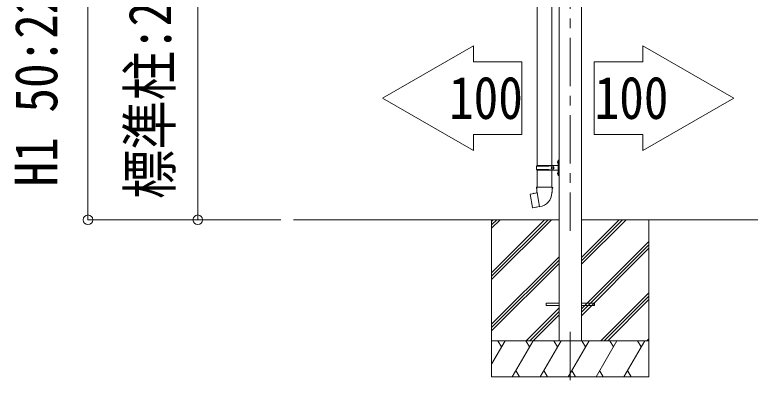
# Model space of a CAD drawing. Units: millimetres at full size, sheet at 1:40; details may follow other scales. Extents: x -11243 to 11243, y -7760 to 7760.
# Drawn here: x 799 to 3840, y -4225 to -2683 of the extents above; entities that cross this region are included whole.
import ezdxf
from ezdxf.enums import TextEntityAlignment as Align

# ---------------------------------------------------------------- set-up
doc = ezdxf.new("R2010")
doc.units = ezdxf.units.MM
doc.header["$LTSCALE"] = 40
doc.header["$PDMODE"] = 32
doc.header["$PDSIZE"] = 40
doc.linetypes.add('CHAIN1', pattern=[8, 5, -1, 1, -1])
for name, color, linetype, lineweight in [('0-0_0', 7, 'Continuous', 9), ('0-1_本体', 5, 'CHAIN1', 9), ('0-3_ELV2', 4, 'Continuous', 9), ('0-6_OTH_LINE', 6, 'Continuous', 9), ('0-9_OUTLINE', 7, 'Continuous', 9), ('0-E_DET2', 7, 'Continuous', 18)]:
    doc.layers.add(name, color=color, linetype=linetype, lineweight=lineweight)
doc.styles.add('ＭＳ ゴシック', font='')
doc.styles.get('ＭＳ ゴシック').set_extended_font_data('MS Gothic')

msp = doc.modelspace()

# ---------------------------------------------------------------- linework, layer by layer
at = {"layer": '0-0_0'}
for p, q in [((1952.45, -3531.8), (3049.58, -3531.8)), ((2771.08, -3750.78), (2990.06, -3531.8)), ((2771.08, -3764.92), (3004.2, -3531.8)), ((2771.08, -3779.06), (3018.34, -3531.8)), ((2771.08, -3566.93), (2806.21, -3531.8)), ((2771.08, -3552.79), (2792.07, -3531.8)), ((2771.08, -3538.65), (2777.93, -3531.8)), ((3142.58, -3715.93), (3326.71, -3531.8)), ((3142.58, -3701.79), (3312.57, -3531.8)), ((3142.58, -3687.65), (3298.43, -3531.8)), ((3142.58, -3531.8), (5949.58, -3531.8)), ((3421.08, -3531.8), (3421.08, -4181.8)), ((3142.58, -3899.78), (3421.08, -3621.28)), ((3142.58, -3913.92), (3421.08, -3635.42)), ((3143.34, -3927.3), (3421.08, -3649.57)), ((2771.08, -3962.91), (3049.58, -3684.41)), ((2771.08, -3977.05), (3049.58, -3698.56)), ((2771.08, -3991.2), (3049.58, -3712.7)), ((3222.69, -4031.8), (3421.08, -3833.41)), ((3236.83, -4031.8), (3421.08, -3847.55)), ((3250.97, -4031.8), (3421.08, -3861.7)), ((2914.32, -4031.8), (3049.58, -3896.55)), ((2928.46, -4031.8), (3049.58, -3910.69)), ((2942.6, -4031.8), (3049.58, -3924.83)), ((2771.08, -4031.8), (3421.08, -4031.8)), ((2771.08, -4129.05), (2827.23, -4031.8)), ((2812.23, -4057.78), (2797.23, -4031.8)), ((2856.09, -4181.8), (2942.7, -4031.8)), ((2927.7, -4057.79), (2912.69, -4031.8)), ((2971.56, -4181.8), (3058.17, -4031.8)), ((3043.17, -4057.78), (3028.17, -4031.8)), ((3087.03, -4181.8), (3173.64, -4031.8)), ((3158.64, -4057.78), (3143.64, -4031.8)), ((3202.51, -4181.8), (3289.11, -4031.8)), ((3274.11, -4057.78), (3259.11, -4031.8)), ((3317.98, -4181.8), (3404.58, -4031.8)), ((3374.58, -4031.8), (3389.58, -4057.78)), ((3413.1, -4031.8), (3421.08, -4023.83)), ((2871.09, -4155.82), (2886.09, -4181.8)), ((2986.56, -4155.82), (3001.56, -4181.8)), ((3102.03, -4155.82), (3117.03, -4181.8)), ((3217.5, -4155.82), (3232.5, -4181.8)), ((3332.97, -4155.82), (3347.97, -4181.8))]:
    msp.add_line(p, q, dxfattribs=at)
msp.add_lwpolyline([(2771.08, -3531.8), (2771.08, -4181.8), (3421.08, -4181.8)], dxfattribs=at)
at = {"layer": '0-1_本体'}
for p, q in [((3096.08, -1178.38), (3096.08, -3577.66)), ((3096.08, -3995.67), (3096.08, -4224.67))]:
    msp.add_line(p, q, dxfattribs=at)
at = {"layer": '0-3_ELV2'}
for p, q in [((3049.58, -4031.8), (3049.58, -1209.53)), ((3142.58, -4031.8), (3142.58, -1209.53)), ((2996.08, -3877.3), (3049.58, -3877.3)), ((3196.08, -3877.3), (3142.58, -3877.3))]:
    msp.add_line(p, q, dxfattribs=at)
for points in [[(2996.08, -3877.3), (2996.08, -3886.3), (3049.58, -3886.3)], [(3196.08, -3877.3), (3196.08, -3886.3), (3142.58, -3886.3)]]:
    msp.add_lwpolyline(points, dxfattribs=at)
at = {"layer": '0-6_OTH_LINE', "color": 7}
for p, q in [((2695.54, -2811.56), (2695.54, -2878.76)), ((3195.42, -2878.76), (3195.42, -3178.36)), ((2695.54, -3178.36), (2895.94, -3178.36)), ((2695.54, -3178.36), (2695.54, -3245.56)), ((3395.82, -3178.36), (3195.42, -3178.36)), ((3395.82, -3178.36), (3395.82, -3245.56))]:
    msp.add_line(p, q, dxfattribs=at)
for points in [[(2695.54, -3245.56), (2319.69, -3028.56), (2695.54, -2811.56)], [(3395.82, -2811.56), (3395.82, -2878.76), (3195.42, -2878.76)], [(3395.82, -3245.56), (3771.68, -3028.56), (3395.82, -2811.56)], [(2695.54, -2878.76), (2895.94, -2878.76), (2895.94, -3178.36)]]:
    msp.add_lwpolyline(points, dxfattribs=at)
at = {"layer": '0-9_OUTLINE'}
for p, q in [((2959.59, -2465.83), (2959.59, -3307.8)), ((3019.59, -2465.83), (3019.59, -3307.8)), ((3045.58, -3284.8), (3048.58, -3283.3)), ((3048.58, -3283.3), (3048.58, -3350.3)), ((3048.58, -3283.3), (3049.58, -3283.3)), ((3049.58, -3283.3), (3049.58, -3350.3)), ((2956.61, -3309.8), (3006.94, -3309.8)), ((2957.61, -3307.8), (3043.61, -3307.8)), ((2957.61, -3307.8), (2957.61, -3309.8)), ((3016.61, -3307.8), (3016.61, -3312.3)), ((3016.61, -3312.3), (3018.61, -3312.3)), ((3018.61, -3312.3), (3018.61, -3321.3)), ((3024.58, -3307.8), (3024.58, -3325.8)), ((3024.58, -3312.3), (3027.58, -3312.3)), ((3027.58, -3312.3), (3027.58, -3321.3)), ((3043.28, -3290.65), (3045.33, -3291.65)), ((3044.55, -3288.65), (3045.18, -3288.65)), ((3044.55, -3288.65), (3044.55, -3296.95)), ((3044.55, -3296.95), (3045.18, -3296.95)), ((3045.18, -3288.65), (3045.58, -3289.05)), ((3045.33, -3291.65), (3045.94, -3292.8)), ((3045.58, -3284.8), (3045.58, -3348.8)), ((2956.61, -3323.8), (3006.94, -3323.8)), ((2957.61, -3325.8), (2957.61, -3323.8)), ((2957.61, -3325.8), (3043.61, -3325.8)), ((2959.61, -3325.8), (2959.61, -3396.8)), ((3016.61, -3325.8), (3016.61, -3321.3)), ((3016.61, -3321.3), (3018.61, -3321.3)), ((3019.61, -3325.8), (3019.61, -3396.8)), ((3024.58, -3321.3), (3027.58, -3321.3)), ((3043.28, -3338.65), (3045.33, -3339.65)), ((3044.55, -3336.65), (3045.18, -3336.65)), ((3044.55, -3336.65), (3044.55, -3344.95)), ((3044.55, -3344.95), (3045.18, -3344.95)), ((3045.18, -3336.65), (3045.18, -3344.95)), ((3045.18, -3336.65), (3045.58, -3337.05)), ((3045.18, -3344.95), (3045.58, -3344.55)), ((3045.33, -3339.65), (3045.94, -3340.8)), ((3045.58, -3348.8), (3048.58, -3350.3)), ((3048.58, -3350.3), (3049.58, -3350.3)), ((2957.91, -3396.8), (2955.76, -3397.58)), ((2955.76, -3397.58), (2955.76, -3401.2)), ((2955.76, -3401.2), (2958, -3402.02)), ((3021.61, -3396.8), (2957.91, -3396.8)), ((2957.91, -3396.8), (2958.26, -3416.8)), ((3021.61, -3396.8), (3021.26, -3416.8)), ((3023.76, -3401.2), (3021.52, -3402.02)), ((3021.61, -3396.8), (3023.76, -3397.58)), ((3023.73, -3397.58), (3023.73, -3401.2)), ((2931.3, -3425.25), (2930.49, -3426.42)), ((2930.49, -3426.42), (2940.11, -3480.98)), ((2959.17, -3420), (2931.3, -3425.25)), ((2944.04, -3422.65), (2943.83, -3422.89)), ((2958.26, -3416.8), (2959.61, -3418.8)), ((2969.52, -3477.3), (2959.39, -3419.82)), ((2959.41, -3419), (2959.41, -3419.71)), ((2959.61, -3418.8), (2959.58, -3418.81)), ((3019.95, -3418.74), (3019.87, -3420.9)), ((3021.26, -3416.8), (3019.95, -3418.74)), ((2954.13, -3479.89), (2953.85, -3479.74)), ((2969.82, -3478.06), (2969.58, -3477.4))]:
    msp.add_line(p, q, dxfattribs=at)
for points in [[(3043.28, -3294.95), (3045.33, -3293.95), (3045.94, -3292.8)], [(3045.18, -3288.65), (3045.18, -3296.95), (3045.58, -3296.55)], [(3043.28, -3342.95), (3045.33, -3341.95), (3045.94, -3340.8)], [(2946.29, -3422.43), (2946, -3422.28), (2944.04, -3422.65)], [(2969.25, -3477.2), (2941.27, -3481.8), (2940.11, -3480.98)], [(2956.32, -3479.33), (2956.11, -3479.57), (2954.13, -3479.89)]]:
    msp.add_lwpolyline(points, dxfattribs=at)
for centre, radius, start, end in [((3005.36, -3316.8), 49.25, 171.82876, 180.00002), ((3006.94, -3307.8), 2, 270, 359.99998), ((3048.88, -3292.8), 6, 136.21765, 223.78235), ((3043.58, -3305.8), 2, 270, 359.99998), ((3005.36, -3316.8), 49.25, 180.00002, 188.17127), ((3006.94, -3325.8), 2, 0.00005, 90.00004), ((3048.88, -3340.8), 6, 136.21765, 223.78235), ((3043.58, -3327.8), 2, 0.00005, 90.00004), ((2959.11, -3419.71), 0.3, 280.66842, 0), ((2959.61, -3419), 0.2, 100, 180), ((2959.61, -3418.8), 60.3, 279.96938, 358), ((2969.3, -3477.5), 0.3, 20, 99.33158), ((2970.01, -3477.99), 0.2, 200, 279.96938)]:
    msp.add_arc(centre, radius, start, end, dxfattribs=at)
at = {"layer": '0-E_DET2', "color": 6, "lineweight": 9}
for p, q in [((1101.89, -3531.8), (1101.89, -1263.91)), ((1556.19, -3531.8), (1556.19, -1331.8)), ((1101.89, -3531.8), (1899.44, -3531.8)), ((1556.19, -3531.8), (1899.44, -3531.8))]:
    msp.add_line(p, q, dxfattribs=at)
at = {"layer": '0-E_DET2', "color": 6}
for p in [(1101.89, -3531.8), (1556.19, -3531.8)]:
    msp.add_point(p, dxfattribs=at)

# ---------------------------------------------------------------- texts
at = {"layer": '0-6_OTH_LINE', "color": 7, "style": 'ＭＳ ゴシック', "width": 0.85}
for s, p in [('標準柱:2200 ロング柱:2500 超ロング柱:2800', (1498.7, -3445.9)), ('H1 50:2268 54:2263 57:2257', (1028.02, -3393.62))]:
    msp.add_text(s, height=176, rotation=90, dxfattribs=at).set_placement(p, align=Align.BOTTOM_LEFT)
for p in [(2594.72, -3167.32), (3196.65, -3167.32)]:
    msp.add_text('100', height=176, dxfattribs=at).set_placement(p, align=Align.BOTTOM_LEFT)

doc.saveas('drawing.dxf')
